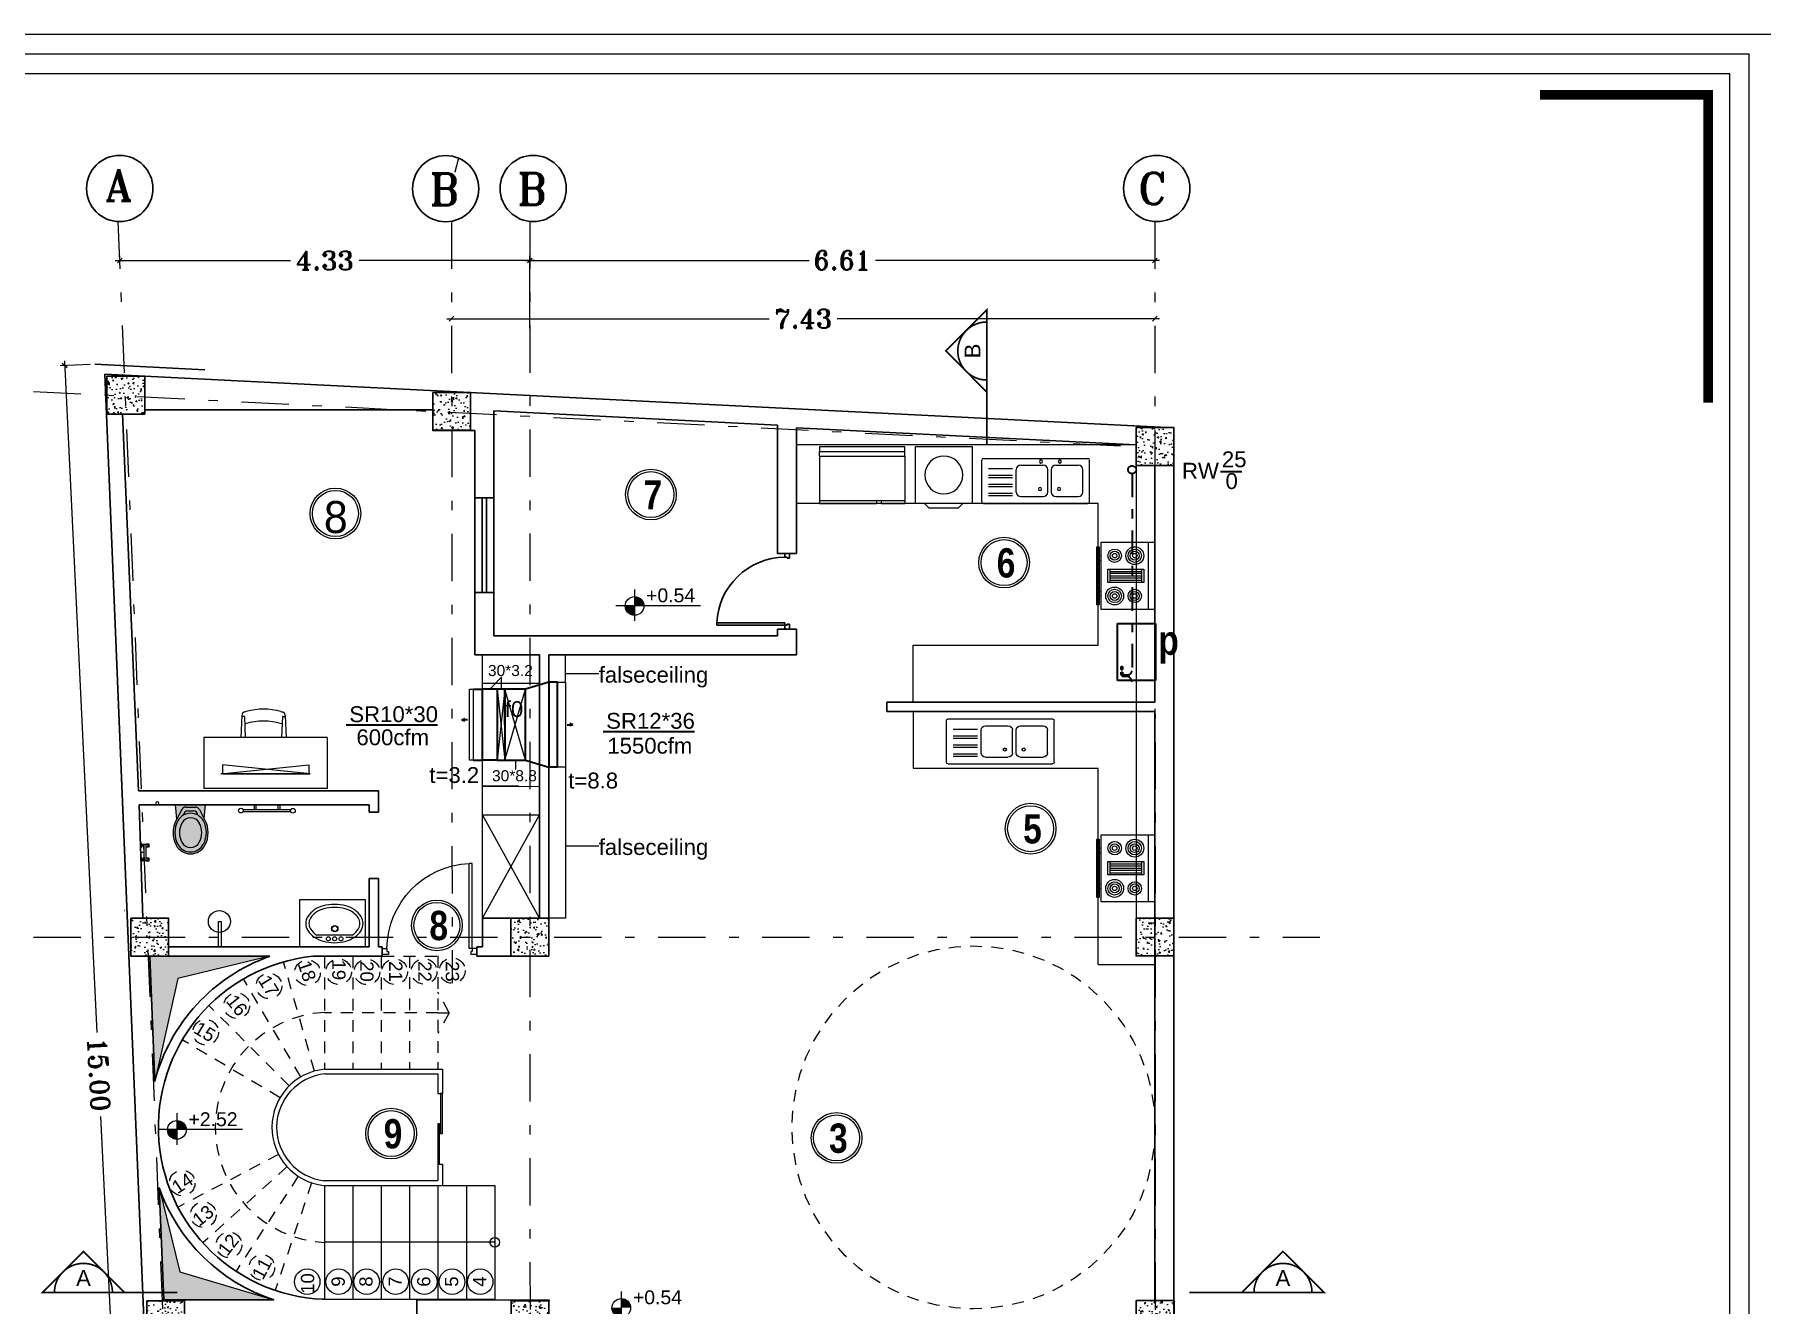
# Model space of a CAD drawing. Header units: inches. Extents: x 0 to 535, y -174 to 989.
# Drawn here: x 378.37 to 396.62, y -118.79 to -105.37 of the extents above; entities that cross this region are included whole.
import ezdxf
from ezdxf.enums import TextEntityAlignment as Align

# ---------------------------------------------------------------- set-up
doc = ezdxf.new("R2010")
doc.units = ezdxf.units.IN
doc.header["$MEASUREMENT"] = 0
for name, pattern in [('DASHDOT', [1, 0.5, -0.25, 0, -0.25]), ('DASHDOT2', [0.5, 0.25, -0.125, 0, -0.125]), ('HIDDEN2', [0.1875, 0.125, -0.0625])]:
    doc.linetypes.add(name, pattern=pattern)
for name, color, linetype, lineweight in [('1', 1, 'Continuous', 9), ('AB', 1, 'DASHDOT2', 30), ('ax', 8, 'Continuous', 5), ('beton sabok', 9, 'Continuous', 5), ('dimension', 21, 'Continuous', 9), ('door', 1, 'Continuous', 5), ('FER', 20, 'Continuous', 9), ('font', 253, 'Continuous', 9), ('FUR', 252, 'Continuous', 5), ('Furniture', 175, 'Continuous', 5), ('HEATING', 1, 'Continuous', 30), ('kadr02$0$AEOCLG', 4, 'Continuous', 9), ('Kitchen', 7, 'Continuous', 5), ('LAYER2', 253, 'Continuous', 5), ('w.c', 7, 'Continuous', 5), ('wall', 51, 'Continuous', 25), ('window', 152, 'Continuous', 5)]:
    doc.layers.add(name, color=color, linetype=linetype, lineweight=lineweight)
doc.layers.add('nazok kari', color=43, linetype='Continuous')
doc.layers.add('Section', color=3, linetype='Continuous')
doc.styles.add('amir text b', font='swisscbo.ttf')
doc.styles.add('arial', font='arial.ttf')
doc.styles.add('FAR-3', font='naskhn.shx', dxfattribs={"height": 0.35})
doc.styles.add('ROMANT', font='romant')
doc.styles.get("Standard").update_dxf_attribs({"font": 'arial.ttf'})
doc.dimstyles.new('STANDARD$0', dxfattribs={"dimtxt": 0.2, "dimasz": 0.05, "dimexe": 0.05, "dimexo": 0.05, "dimgap": 0.05, "dimtad": 0, "dimzin": 0, "dimdsep": 46, "dimtxsty": 'ROMANT', "dimblk": 'OBLIQUE', "dimcen": 0, "dimdle": 0.05, "dimclrd": 256, "dimclre": 256, "dimclrt": 256, "dimadec": 0, "dimazin": 0, "dimtfac": 1, "dimtix": 1, "dimtofl": 0, "dimtmove": 1, "dimatfit": 3, "dimldrblk": 'OBLIQUE', "dimfxl": 1, "dimtolj": 1, "dimtzin": 0, "dimlwd": -1, "dimlwe": -1, "dimarcsym": 1})

# ---------------------------------------------------------------- blocks, each defined once
blk = doc.blocks.new('w06')
at = {"layer": 'Furniture'}
for p, q in [((0.6, 0.6), (0, 0.6)), ((0.6, 0.6), (0, 0.6)), ((0, 0.6), (0, 0)), ((0, 0.6), (0, 0)), ((0.145, 0.65), (0.095, 0.6)), ((0.145, 0.65), (0.095, 0.6)), ((0.45, 0.65), (0.145, 0.65)), ((0.45, 0.65), (0.145, 0.65)), ((0.5, 0.6), (0.45, 0.65)), ((0.5, 0.6), (0.45, 0.65)), ((0.6, 0), (0.6, 0.6)), ((0.6, 0), (0.6, 0.6)), ((0, 0), (0.6, 0)), ((0, 0), (0.6, 0))]:
    blk.add_line(p, q, dxfattribs=at)
blk.add_circle((0.3, 0.3), 0.2, dxfattribs=at)
blk.add_circle((0.3, 0.3), 0.2, dxfattribs=at)
blk = doc.blocks.new('ref12')
at = {"layer": 'Kitchen'}
for p, q in [((0, 0), (-0.9, 0)), ((-0.9, 0), (-0.9, -0.05)), ((0, -0.05), (0, 0)), ((-0.9, -0.05), (0, -0.05)), ((-0.9, -0.1), (-0.9, -0.05)), ((-0.9, -0.1), (-0.9, -0.6)), ((-0.9, -0.1), (0, -0.1)), ((0, -0.1), (0, -0.05)), ((0, -0.1), (0, -0.6)), ((-0.9, -0.57), (0, -0.57)), ((-0.9, -0.6), (-0.3, -0.6)), ((-0.3, -0.57), (-0.3, -0.6)), ((-0.25, -0.57), (-0.25, -0.6)), ((-0.25, -0.6), (0, -0.6))]:
    blk.add_line(p, q, dxfattribs=at)
blk = doc.blocks.new('co17')
at = {"layer": 'Kitchen'}
for p, q in [((-0.75, -0.075), (0, -0.075)), ((-0.45, -0.15), (-0.3, -0.15)), ((-0.425, -0.5), (-0.425, -0.15)), ((-0.4, -0.15), (-0.4, -0.5)), ((-0.375, -0.5), (-0.375, -0.15)), ((-0.35, -0.15), (-0.35, -0.5)), ((-0.325, -0.5), (-0.325, -0.15)), ((-0.3, -0.5), (-0.45, -0.5)), ((-0.6, -0.6), (-0.6, -0.625)), ((-0.55, -0.625), (-0.55, -0.6)), ((-0.2, -0.625), (-0.2, -0.6)), ((-0.15, -0.6), (-0.15, -0.625))]:
    blk.add_line(p, q, dxfattribs=at)
for points in [[(-0.75, -0.6), (-0.75, 0), (0, 0), (0, -0.6)], [(-0.45, -0.525), (-0.45, -0.125), (-0.3, -0.125), (-0.3, -0.525)], [(-0.7, -0.65), (-0.7, -0.625), (-0.05, -0.625), (-0.05, -0.65)]]:
    blk.add_lwpolyline(points, close=True, dxfattribs=at)
for centre, radius in [((-0.6, -0.225), 0.1), ((-0.6, -0.225), 0.075), ((-0.6, -0.225), 0.05), ((-0.15, -0.225), 0.075), ((-0.15, -0.225), 0.05), ((-0.6, -0.45), 0.075), ((-0.6, -0.225), 0.025), ((-0.15, -0.45), 0.1), ((-0.15, -0.45), 0.075), ((-0.15, -0.225), 0.025), ((-0.6, -0.45), 0.05), ((-0.6, -0.45), 0.025), ((-0.15, -0.45), 0.05), ((-0.15, -0.45), 0.025)]:
    blk.add_circle(centre, radius, dxfattribs=at)
blk = doc.blocks.new('1.4plan820504$0$KIT4')
at = {"layer": 'FUR'}
for p, q in [((0.039, 0.094), (0.039, 0.554)), ((1.219, 0.574), (0.059, 0.574)), ((0.114, 0.199), (0.114, 0.449)), ((0.414, 0.499), (0.164, 0.499)), ((0.464, 0.199), (0.464, 0.449)), ((0.504, 0.199), (0.504, 0.449)), ((0.804, 0.499), (0.554, 0.499)), ((0.854, 0.199), (0.854, 0.449)), ((1.164, 0.462), (0.894, 0.462)), ((1.164, 0.387), (0.894, 0.387)), ((1.239, 0.094), (1.239, 0.554)), ((1.164, 0.362), (0.894, 0.362)), ((1.164, 0.287), (0.894, 0.287)), ((1.164, 0.262), (0.894, 0.262)), ((1.219, 0.074), (0.059, 0.074)), ((0.414, 0.149), (0.164, 0.149)), ((0.804, 0.149), (0.554, 0.149)), ((1.164, 0.187), (0.894, 0.187)), ((1.164, 0.162), (0.894, 0.162))]:
    blk.add_line(p, q, dxfattribs=at)
for centre, radius, start, end in [((0.059, 0.554), 0.02, 90, 180), ((0.164, 0.449), 0.05, 90, 180), ((0.414, 0.449), 0.05, 0, 90), ((0.554, 0.449), 0.05, 90, 180), ((0.804, 0.449), 0.05, 0, 90), ((1.219, 0.554), 0.02, 0, 90), ((0.164, 0.199), 0.05, 180, 270), ((0.379, 0.234), 0.0175, 0, 180), ((0.379, 0.234), 0.0175, 180, 0), ((0.414, 0.199), 0.05, 270, 360), ((0.554, 0.199), 0.05, 180, 270), ((0.589, 0.234), 0.0175, 0, 180), ((0.589, 0.234), 0.0175, 180, 0), ((0.804, 0.199), 0.05, 270, 0), ((0.059, 0.094), 0.02, 180, 270), ((1.219, 0.094), 0.02, 270, 0)]:
    blk.add_arc(centre, radius, start, end, dxfattribs=at)
blk = doc.blocks.new('wqw')
at = {"layer": 'Furniture'}
for p, q in [((158.397, 123.663), (158.387, 123.431)), ((158.423, 123.651), (158.399, 123.651)), ((158.424, 123.65), (158.434, 123.431)), ((158.442, 123.704), (158.425, 123.699)), ((158.81, 123.704), (158.826, 123.699)), ((158.828, 123.65), (158.818, 123.431)), ((158.829, 123.651), (158.856, 123.651)), ((158.855, 123.663), (158.865, 123.431)), ((157.997, 123.431), (157.997, 122.889)), ((159.299, 123.431), (157.997, 123.431)), ((159.299, 123.431), (159.299, 122.889)), ((159.299, 122.889), (157.997, 122.889))]:
    blk.add_line(p, q, dxfattribs=at)
for points in [[(159.104, 123.141), (159.104, 123.046), (158.176, 123.046), (158.176, 123.046)], [(158.192, 123.141), (158.192, 123.046), (159.12, 123.046), (159.12, 123.046)]]:
    blk.add_lwpolyline(points, close=True, dxfattribs=at)
for centre, radius, start, end in [((158.626, 123.041), 0.688, 74.4748, 105.5252), ((158.437, 123.661), 0.0398, 106.4199, 177.4596), ((158.423, 123.65), 0.000994, 2.5404, 90), ((158.626, 123.006), 0.598, 71.5812, 108.4188), ((158.815, 123.661), 0.0398, 2.5404, 73.5801), ((158.829, 123.65), 0.000994, 90, 177.4596)]:
    blk.add_arc(centre, radius, start, end, dxfattribs=at)
blk = doc.blocks.new('wc01')
at = {"layer": 'w.c'}
for p, q in [((-1.038, -0.5), (-1.038, 0)), ((-1.038, 0), (-0.347, 0)), ((-0.347, 0), (-0.347, -0.5)), ((-0.523, -0.126), (-0.9, -0.126)), ((-0.347, -0.5), (-1.038, -0.5))]:
    blk.add_line(p, q, dxfattribs=at)
for centre, radius in [((-0.781, -0.085), 0.0209), ((-0.715, -0.192), 0.0338), ((-0.715, -0.192), 0.0285), ((-0.714, -0.085), 0.0209), ((-0.647, -0.085), 0.0209)]:
    blk.add_circle(centre, radius, dxfattribs=at)
for centre, radius, start, end in [((-0.875, -0.247), 0.139, 148.2866, 180), ((-0.797, -0.295), 0.231, 123.8347, 148.2866), ((-0.797, -0.295), 0.199, 121.3767, 148.2866), ((-0.746, -0.372), 0.323, 105.5176, 123.8347), ((-0.712, -0.493), 0.449, 90, 105.5176), ((-0.712, -0.493), 0.449, 74.4824, 90), ((-0.678, -0.372), 0.323, 56.1653, 74.4824), ((-0.627, -0.295), 0.199, 31.7134, 58.6233), ((-0.627, -0.295), 0.231, 31.7134, 56.1653), ((-0.548, -0.247), 0.139, 360, 31.7134), ((-0.875, -0.247), 0.139, 180, 211.7134), ((-0.797, -0.198), 0.231, 211.7134, 236.1653), ((-0.875, -0.247), 0.106, 148.2866, 180), ((-0.875, -0.247), 0.106, 180, 211.7134), ((-0.797, -0.198), 0.199, 211.7134, 236.1653), ((-0.746, -0.122), 0.291, 236.1653, 254.4824), ((-0.678, -0.122), 0.291, 285.5176, 303.8347), ((-0.627, -0.198), 0.199, 303.8347, 328.2866), ((-0.627, -0.198), 0.231, 303.8347, 328.2866), ((-0.548, -0.247), 0.106, 360, 31.7134), ((-0.548, -0.247), 0.106, 328.2866, 0), ((-0.548, -0.247), 0.139, 328.2866, 360), ((-0.746, -0.122), 0.323, 236.1653, 254.4824), ((-0.712, 0), 0.449, 254.4824, 270), ((-0.712, 0), 0.417, 254.4824, 270), ((-0.712, 0), 0.417, 270, 285.5176), ((-0.712, 0), 0.449, 270, 285.5176), ((-0.678, -0.122), 0.323, 285.5176, 303.8347)]:
    blk.add_arc(centre, radius, start, end, dxfattribs=at)
blk = doc.blocks.new('we')
at = {"layer": 'Furniture', "true_color": 0xdbd2bd}
h = blk.add_hatch(color=254, dxfattribs=at)
h.dxf.hatch_style = 2
h.paths.add_polyline_path([(126.415, -299.619, 0.250522), (126.149, -299.619), (126.037, -299.678, 0.276719), (126.012, -299.72), (126.012, -299.822, 0.276719), (126.036, -299.864), (126.148, -299.924, 0.250522), (126.414, -299.924, 0.599332)])
h.paths.add_polyline_path([(126.157, -299.906, 0.250522), (126.405, -299.907, 0.599332), (126.405, -299.636, 0.250522), (126.158, -299.636, 0.599332)], flags=16)
h.paths.add_polyline_path([(126.382, -299.864, -0.250522), (126.18, -299.864, -0.599332), (126.18, -299.679, -0.250522), (126.383, -299.679, -0.599332)], flags=0)
h.paths.add_polyline_path([(126.18, -299.679, 0.599332), (126.18, -299.864, 0.250522), (126.382, -299.864, 0.599332), (126.383, -299.679, 0.250522)], flags=0)
h.paths.add_polyline_path([(126.012, -299.822), (126.012, -299.72, -0.276719), (126.037, -299.678), (126.134, -299.626), (125.989, -299.612), (125.988, -299.93), (126.134, -299.916), (126.036, -299.864, -0.276719)])
edge = h.paths.add_edge_path()
edge.add_line((125.988, -299.599), (125.988, -299.935))
edge.add_line((125.988, -299.935), (125.989, -299.606))
edge.add_arc((125.94, -299.606), 0.0484, 359.8872, 368.2762)
h = blk.add_hatch(color=254, dxfattribs=at)
h.dxf.hatch_style = 2
h.paths.add_polyline_path([(126.157, -299.906, 0.250522), (126.405, -299.907, 0.599332), (126.405, -299.636, 0.250522), (126.158, -299.636, 0.599332)])
h.paths.add_polyline_path([(126.18, -299.679, -0.250522), (126.383, -299.679, -0.599332), (126.382, -299.864, -0.250522), (126.18, -299.864, -0.599332)], flags=16)
h.paths.add_polyline_path([(126.18, -299.679, 0.599332), (126.18, -299.864, 0.250522), (126.382, -299.864, 0.599332), (126.383, -299.679, 0.250522)], flags=16)
at = {"layer": 'Furniture'}
for p, q in [((125.988, -299.936), (125.989, -299.606)), ((126.134, -299.626), (125.989, -299.612)), ((126.037, -299.678), (126.149, -299.619)), ((126.012, -299.822), (126.012, -299.72)), ((126.051, -299.8), (126.051, -299.742)), ((126.134, -299.916), (125.988, -299.93)), ((126.036, -299.864), (126.148, -299.924))]:
    blk.add_line(p, q, dxfattribs=at)
for centre, radius, start, end in [((126.281, -299.868), 0.282, 61.7584, 118.016), ((126.281, -299.868), 0.263, 61.7584, 118.016), ((126.333, -299.772), 0.173, 298.016, 61.7584), ((126.059, -299.72), 0.0469, 118.016, 179.8872), ((126.1, -299.742), 0.0484, 92.8645, 179.8872), ((126.1, -299.8), 0.0484, 179.8872, 266.9099), ((126.23, -299.771), 0.153, 118.016, 241.7584), ((126.23, -299.771), 0.105, 118.016, 241.7584), ((126.281, -299.868), 0.214, 61.7584, 118.016), ((126.333, -299.772), 0.105, 298.016, 61.7584), ((126.333, -299.772), 0.153, 298.016, 61.7584), ((126.059, -299.822), 0.0469, 179.8872, 241.7584), ((126.282, -299.675), 0.282, 241.7584, 298.016), ((126.282, -299.675), 0.263, 241.7584, 298.016), ((126.282, -299.675), 0.214, 241.7584, 298.016)]:
    blk.add_arc(centre, radius, start, end, dxfattribs=at)
blk = doc.blocks.new('DR_D01')
for p, q in [((-0.45, 0.93), (-0.42, 0.93)), ((-0.45, 0.03), (-0.45, 0.93)), ((-0.42, 0.03), (-0.42, 0.93)), ((-0.5, 0.03), (-0.42, 0.03)), ((-0.5, 0.03), (-0.5, -0.03)), ((-0.45, 0.03), (-0.45, 0)), ((-0.45, 0), (-0.435, 0)), ((-0.435, 0), (-0.435, -0.03)), ((0.435, 0), (0.435, -0.03)), ((0.45, 0), (0.435, 0)), ((0.45, 0.03), (0.45, 0)), ((0.5, 0.03), (0.45, 0.03)), ((0.5, -0.03), (0.5, 0.03)), ((-0.435, -0.03), (-0.5, -0.03)), ((0.435, -0.03), (0.5, -0.03))]:
    blk.add_line(p, q)
blk.add_arc((-0.46, 0.021), 0.91, 0.5915, 87.4664)
blk = doc.blocks.new('_Oblique')
at = {"color": 0, "linetype": 'ByBlock', "lineweight": -2}
blk.add_line((-0.5, -0.5), (0.5, 0.5), dxfattribs=at)
blk = doc.blocks.new('*D261')
at = {"layer": 'Defpoints', "color": 0, "lineweight": 30, "transparency": 16777216}
for p in [(378.69, -108.867), (379.009, -108.852), (379.731, -123.837)]:
    blk.add_point(p, dxfattribs=at)
at = {"layer": 'dimension', "transparency": 16777216}
for p, q in [((378.959, -108.854), (378.64, -108.87)), ((378.688, -108.817), (379.03, -115.915)), ((379.415, -123.902), (379.073, -116.804)), ((379.681, -123.839), (379.362, -123.855))]:
    blk.add_line(p, q, dxfattribs=at)
at = {"layer": 'dimension', "transparency": 16777216, "xscale": 0.05, "yscale": 0.05, "zscale": 0.05}
for p, rotation in [((378.69, -108.867), 92.75835310860275), ((379.412, -123.852), 272.7583531086028)]:
    blk.add_blockref('_Oblique', p, dxfattribs=dict(at, rotation=rotation))
at = {"layer": 'dimension', "transparency": 16777216, "insert": (379.051, -116.36), "char_height": 0.2, "attachment_point": 5, "rotation": 272.7584, "style": 'ROMANT'}
blk.add_mtext('\\A1;15.00', dxfattribs=at)
blk = doc.blocks.new('A$C7BB53FAB')
at = {"layer": 'FER'}
for p, q in [((-0.065, 0.151), (-0.079, 0.156)), ((-0.079, 0.141), (-0.065, 0.146)), ((-0.079, 0.009), (-0.065, 0.004)), ((-0.049, 0.157), (-0.052, 0.157)), ((-0.049, 0.14), (-0.052, 0.14)), ((-0.049, 0.01), (-0.052, 0.01)), ((-0.022, 0.157), (-0.024, 0.157)), ((-0.022, 0.142), (-0.024, 0.142)), ((-0.024, 0.075), (0.005, 0.075)), ((-0.022, 0.007), (-0.024, 0.007)), ((-0.022, 0.141), (-0.022, 0.159)), ((-0.022, 0.009), (-0.022, -0.009)), ((-0.01, 0.16), (-0.02, 0.16)), ((-0.01, 0.155), (-0.02, 0.155)), ((-0.01, 0.145), (-0.02, 0.145)), ((-0.01, 0.14), (-0.02, 0.14)), ((-0.01, 0.01), (-0.02, 0.01)), ((-0.01, 0.005), (-0.02, 0.005)), ((-0.009, 0.157), (-0.002, 0.171)), ((-0.009, 0.141), (-0.009, 0.159)), ((-0.009, 0.142), (-0.002, 0.129)), ((-0.009, 0.007), (-0.002, 0.021)), ((-0.009, 0.009), (-0.009, -0.009)), ((0, 0.172), (0.005, 0.172)), ((0, 0.127), (0, 0.172)), ((0, 0.127), (0.005, 0.127)), ((0, 0.023), (0.005, 0.023)), ((0, 0.023), (0, -0.023)), ((-0.065, -0.001), (-0.079, -0.006)), ((-0.049, -0.007), (-0.052, -0.007)), ((-0.022, -0.007), (-0.024, -0.007)), ((-0.01, -0.005), (-0.02, -0.005)), ((-0.01, -0.01), (-0.02, -0.01)), ((-0.009, -0.007), (-0.002, -0.021)), ((0, -0.023), (0.005, -0.023))]:
    blk.add_line(p, q, dxfattribs=at)
for points in [[(-0.053, 0.166, -0.414214), (-0.052, 0.165), (-0.052, 0.132, -0.414214), (-0.053, 0.131), (-0.078, 0.131, -0.414214), (-0.079, 0.132), (-0.079, 0.165, -0.414214), (-0.078, 0.166)], [(-0.078, 0.019), (-0.053, 0.019, -0.414214), (-0.052, 0.017), (-0.052, -0.015, -0.414214), (-0.053, -0.016), (-0.078, -0.016, -0.414214), (-0.079, -0.015), (-0.079, 0.017, -0.414214)], [(-0.024, 0.159, 0.414214), (-0.025, 0.16), (-0.048, 0.16, 0.414214), (-0.049, 0.159), (-0.049, -0.009, 0.414214), (-0.048, -0.01), (-0.025, -0.01, 0.414214), (-0.024, -0.009)]]:
    blk.add_lwpolyline(points, format="xyb", close=True, dxfattribs=at)
for centre, radius, start, end in [((-0.066, 0.149), 0.0025, 290.556, 69.444), ((-0.066, 0.001), 0.0025, 290.556, 69.444), ((-0.02, 0.159), 0.00125, 90, 180), ((-0.02, 0.156), 0.00125, 180, 270), ((-0.02, 0.154), 0.00125, 90, 180), ((-0.02, 0.146), 0.00125, 180, 270), ((-0.02, 0.144), 0.00125, 90, 180), ((-0.02, 0.141), 0.00125, 180, 270), ((-0.02, 0.009), 0.00125, 90, 180), ((-0.02, 0.006), 0.00125, 180, 270), ((-0.02, 0.004), 0.00125, 90, 180), ((-0.01, 0.159), 0.00125, 0, 90), ((-0.01, 0.156), 0.00125, 270, 0), ((-0.01, 0.154), 0.00125, 0, 90), ((-0.01, 0.146), 0.00125, 270, 0), ((-0.01, 0.144), 0.00125, 0, 90), ((-0.01, 0.141), 0.00125, 270, 0), ((-0.01, 0.009), 0.00125, 0, 90), ((-0.01, 0.006), 0.00125, 270, 0), ((-0.01, 0.004), 0.00125, 0, 90), ((0, 0.17), 0.0025, 90, 153.4349), ((0, 0.13), 0.0025, 206.5651, 270), ((0, 0.02), 0.0025, 90, 153.4349), ((-0.02, -0.004), 0.00125, 180, 270), ((-0.02, -0.006), 0.00125, 90, 180), ((-0.02, -0.009), 0.00125, 180, 270), ((-0.01, -0.004), 0.00125, 270, 0), ((-0.01, -0.006), 0.00125, 0, 90), ((-0.01, -0.009), 0.00125, 270, 0), ((0, -0.02), 0.0025, 206.5651, 270)]:
    blk.add_arc(centre, radius, start, end, dxfattribs=at)
blk = doc.blocks.new('beton')
at = {"layer": 'beton sabok'}
h = blk.add_hatch(dxfattribs=at)
h.set_pattern_fill('AR-CONC', color=256, scale=0.022857, angle=45)
h.set_pattern_definition([(95, (46.01481, 18.04323), (0.126069028, 0.105784475), [0.017142857, -0.18857143]), (40, (46.01481, 18.04323), (-0.14399821, 0.099147006), [0.013714286, -0.150857143]), (145.451444, (46.02532, 18.05205), (-0.01792918, 0.20493148), [0.014569187, -0.160261054]), (91.1842, (45.98248, 18.07555), (0.1992442, 0.14574029), [0.02571429, -0.28285714]), (141.635635, (45.9991, 18.0877), (-0.00637716, 0.30850552), [0.02185379, -0.24039172]), (36.184164, (45.98248, 18.07555), (-0.00637716, 0.30850552), [0.02057143, -0.22628571]), (66, (46.00673, 18.08364), (0.161547788, 0.03140171), [0.017142857, -0.18857143]), (11, (46.00673, 18.08364), (-0.07787625, 0.156527642), [0.013714286, -0.150857143]), (116.451445, (46.02019, 18.08625), (0.083671537, 0.18792935), [0.014569186, -0.160261054]), (82.5, (46.01481, 18.04323), (-0.0518384424, 0.055769101), [0, -0.149028571, 0, -0.153142857, 0, -0.151428571]), (52.5, (46.01481, 18.04323), (-0.021228101, 0.106265017), [0, -0.087314286, 0, -0.1456, 0, -0.057714286]), (12.5, (45.97877, 18.00719), (0.0899241525, 0.082633317), [0, -0.057142857, 0, -0.178285714, 0, -0.236571429]), (2.5, (45.9626, 17.99103), (0.07807771, 0.110436527), [0, -0.074285714, 0, -0.1184, 0, -0.168])])
h.paths.add_polyline_path([(326.844, 567.847), (327.244, 567.847), (327.244, 568.247), (326.844, 568.247)])
at = {"layer": 'wall'}
blk.add_lwpolyline([(327.244, 568.247), (327.244, 567.847), (326.844, 567.847), (326.844, 568.247)], close=True, dxfattribs=at)
blk = doc.blocks.new('*D170')
at = {"layer": 'Defpoints', "color": 0, "transparency": 16777216}
for p in [(38.306, 39.468), (38.306, 39.468), (33.975, 39.392)]:
    blk.add_point(p, dxfattribs=at)
at = {"layer": 'dimension', "transparency": 16777216}
for p, q in [((33.925, 39.468), (35.777, 39.468)), ((33.975, 39.442), (33.975, 39.518)), ((38.356, 39.468), (36.505, 39.468))]:
    blk.add_line(p, q, dxfattribs=at)
at = {"layer": 'dimension', "transparency": 16777216, "xscale": 0.05, "yscale": 0.05, "zscale": 0.05, "rotation": 180}
blk.add_blockref('_Oblique', (33.975, 39.468), dxfattribs=at)
at = {"layer": 'dimension', "transparency": 16777216, "xscale": 0.05, "yscale": 0.05, "zscale": 0.05}
blk.add_blockref('_Oblique', (38.306, 39.468), dxfattribs=at)
at = {"layer": 'dimension', "transparency": 16777216, "insert": (36.141, 39.468), "char_height": 0.2, "attachment_point": 5, "style": 'ROMANT'}
blk.add_mtext('\\A1;4.33', dxfattribs=at)
blk = doc.blocks.new('*D171')
at = {"layer": 'Defpoints', "color": 0, "transparency": 16777216}
for p in [(44.912, 39.597), (44.912, 39.469), (38.306, 38.703)]:
    blk.add_point(p, dxfattribs=at)
at = {"layer": 'dimension', "transparency": 16777216}
for p, q in [((38.256, 39.469), (41.259, 39.469)), ((38.306, 38.753), (38.306, 39.519)), ((44.962, 39.469), (41.959, 39.469)), ((44.912, 39.547), (44.912, 39.419))]:
    blk.add_line(p, q, dxfattribs=at)
at = {"layer": 'dimension', "transparency": 16777216, "xscale": 0.05, "yscale": 0.05, "zscale": 0.05, "rotation": 180}
blk.add_blockref('_Oblique', (38.306, 39.469), dxfattribs=at)
at = {"layer": 'dimension', "transparency": 16777216, "xscale": 0.05, "yscale": 0.05, "zscale": 0.05}
blk.add_blockref('_Oblique', (44.912, 39.469), dxfattribs=at)
at = {"layer": 'dimension', "transparency": 16777216, "insert": (41.609, 39.469), "char_height": 0.2, "attachment_point": 5, "style": 'ROMANT'}
blk.add_mtext('\\A1;6.61', dxfattribs=at)
blk = doc.blocks.new('*D172')
at = {"layer": 'Defpoints', "color": 0, "transparency": 16777216}
for p in [(37.481, 38.853), (44.912, 38.853), (44.912, 38.853)]:
    blk.add_point(p, dxfattribs=at)
at = {"layer": 'dimension', "transparency": 16777216}
for p, q in [((37.431, 38.853), (40.837, 38.853)), ((44.962, 38.853), (41.556, 38.853))]:
    blk.add_line(p, q, dxfattribs=at)
at = {"layer": 'dimension', "transparency": 16777216, "xscale": 0.05, "yscale": 0.05, "zscale": 0.05, "rotation": 180}
blk.add_blockref('_Oblique', (37.481, 38.853), dxfattribs=at)
at = {"layer": 'dimension', "transparency": 16777216, "xscale": 0.05, "yscale": 0.05, "zscale": 0.05}
blk.add_blockref('_Oblique', (44.912, 38.853), dxfattribs=at)
at = {"layer": 'dimension', "transparency": 16777216, "insert": (41.196, 38.853), "char_height": 0.2, "attachment_point": 5, "style": 'ROMANT'}
blk.add_mtext('\\A1;7.43', dxfattribs=at)
blk = doc.blocks.new('fgh')
at = {"layer": 'ax', "color": 67, "linetype": 'DASHDOT', "true_color": 0x727430}
for p, q in [((33.955, 39.879), (34.66, 22.701)), ((37.48, 39.879), (37.486, 31.832)), ((38.306, 39.881), (38.311, 21.997)), ((44.912, 39.879), (44.916, 21.85)), ((31.964, 38.14), (44.712, 37.501)), ((31.964, 32.316), (46.654, 32.316))]:
    blk.add_line(p, q, dxfattribs=at)
at = {"layer": 'dimension', "lineweight": -3}
for centre in [(33.974, 40.229), (37.418, 40.227), (38.343, 40.229), (44.932, 40.229)]:
    blk.add_circle(centre, 0.35, dxfattribs=at)
at = {"xscale": -1}
for p in [(361.082, -530.002), (364.525, -530.173), (371.957, -530.545), (361.334, -535.73), (365.352, -535.731), (371.957, -535.729), (361.503, -539.773), (365.353, -539.773), (371.958, -539.771)]:
    blk.add_blockref('beton', p, dxfattribs=at)
at = {"layer": 'dimension'}
blk.add_text('/', height=0.139, dxfattribs=at).set_placement((37.508, 40.401))
at = {"layer": 'dimension', "lineweight": -3, "style": 'ROMANT'}
for s, p in [('A', (33.82, 40.099)), ('B', (37.247, 40.054)), ('B', (38.173, 40.056)), ('C', (44.735, 40.062))]:
    blk.add_text(s, height=0.334, dxfattribs=at).set_placement(p)
at = {"layer": 'dimension'}
for base, p1, p2, picture, middle in [((38.306, 39.468), (33.975, 39.392), (38.306, 39.468), '*D170', (36.141, 39.468)), ((44.912, 39.469), (38.306, 38.703), (44.912, 39.597), '*D171', (41.609, 39.469)), ((44.912, 38.853), (37.481, 38.853), (44.912, 38.853), '*D172', (41.196, 38.853))]:
    dim = blk.add_linear_dim(base=base, p1=p1, p2=p2, dimstyle='STANDARD$0', dxfattribs=at)
    dim.commit()
    dim.dimension.update_dxf_attribs({"geometry": picture, "text_midpoint": middle})

msp = doc.modelspace()

# ---------------------------------------------------------------- hatches: boundary and pattern name
at = {"layer": '1'}
h = msp.add_hatch(color=256, dxfattribs=at)
h.dxf.hatch_style = 1
h.paths.add_polyline_path([(380.858, -115.11), (379.591, -115.11), (379.645, -116.419), (379.886, -115.343)])
h = msp.add_hatch(color=256, dxfattribs=at)
h.dxf.hatch_style = 1
h.paths.add_polyline_path([(379.906, -118.445), (379.837, -118.162), (379.716, -118.162), (379.74, -118.74), (380.9, -118.74)])
h.paths.add_polyline_path([(379.692, -117.57), (379.716, -118.162), (379.837, -118.162)])
at = {"layer": 'font'}
h = msp.add_hatch(color=256, dxfattribs=at)
h.dxf.hatch_style = 1
h.paths.add_polyline_path([(384.809, -111.405, 0.413571), (384.709, -111.308), (384.709, -111.405)])
h.paths.add_polyline_path([(384.709, -111.506), (384.709, -111.405), (384.612, -111.405, 0.004741), (384.612, -111.407, 0.409311)])
h = msp.add_hatch(color=256, dxfattribs=at)
h.dxf.hatch_style = 1
h.paths.add_polyline_path([(379.974, -116.942, 0.413571), (379.873, -116.845), (379.873, -116.942)])
h.paths.add_polyline_path([(379.873, -117.042), (379.873, -116.942), (379.776, -116.942, 0.004741), (379.776, -116.944, 0.409311)])
h = msp.add_hatch(color=256, dxfattribs=at)
h.dxf.hatch_style = 1
h.paths.add_polyline_path([(384.67, -118.824, 0.413571), (384.569, -118.727), (384.569, -118.824)])
h.paths.add_polyline_path([(384.569, -118.925), (384.569, -118.824), (384.472, -118.824, 0.004741), (384.472, -118.826, 0.409311)])

# ---------------------------------------------------------------- linework, layer by layer
for p, q in [((383.023, -111.265), (383.023, -110.265)), ((383.099, -111.265), (383.099, -110.265)), ((383.147, -111.265), (383.147, -110.265)), ((383.223, -111.265), (383.223, -110.265)), ((386.299, -110.851), (386.299, -110.891)), ((386.347, -110.851), (386.299, -110.851)), ((386.299, -110.891), (386.323, -110.891)), ((386.323, -110.891), (386.323, -110.903)), ((386.323, -110.903), (386.347, -110.903)), ((386.347, -110.903), (386.347, -110.851)), ((385.579, -111.611), (385.579, -111.587)), ((386.299, -111.587), (385.579, -111.587)), ((386.299, -111.611), (385.579, -111.611)), ((386.299, -111.651), (386.299, -111.587)), ((386.299, -111.611), (386.323, -111.611)), ((386.299, -111.651), (386.347, -111.651)), ((386.323, -111.611), (386.323, -111.599)), ((386.323, -111.599), (386.347, -111.599)), ((386.347, -111.599), (386.347, -111.651))]:
    msp.add_line(p, q)
msp.add_arc((386.307, -111.619), 0.728, 90.5915, 177.4664)
at = {"layer": '1'}
for p, q in [((380.858, -115.11), (379.886, -115.343)), ((379.886, -115.343), (379.642, -116.432)), ((379.689, -117.555), (379.906, -118.445)), ((379.906, -118.445), (380.9, -118.74))]:
    msp.add_line(p, q, dxfattribs=at)
for points in [[(383.781, -134.754), (396.489, -134.754), (396.489, -105.577), (376.044, -105.577), (376.044, -134.754), (383.781, -134.754)], [(396.283, -133.043), (396.283, -105.783), (376.25, -105.783), (376.25, -133.043)]]:
    msp.add_lwpolyline(points, dxfattribs=at)
at = {"layer": 'AB', "color": 1, "linetype": 'DASHDOT2', "lineweight": 30}
for p, q in [((389.968, -110.009), (389.968, -112.093)), ((390.901, -109.985), (391.129, -109.985)), ((389.86, -112.084), (389.86, -112.079)), ((389.866, -112.134), (389.926, -112.134)), ((389.87, -112.15), (389.907, -112.15))]:
    msp.add_line(p, q, dxfattribs=at)
at = {"layer": 'AB', "color": 7, "linetype": 'Continuous', "lineweight": 20}
msp.add_line((390.01, -109.923), (390.01, -114.707), dxfattribs=at)
at = {"layer": 'AB', "color": 1, "linetype": 'DASHDOT2', "lineweight": 30}
for points in [[(389.853, -112.047), (389.866, -112.047), (389.866, -112.079), (389.853, -112.079)], [(389.853, -112.108), (389.866, -112.108), (389.866, -112.14), (389.853, -112.14)]]:
    msp.add_lwpolyline(points, close=True, dxfattribs=at)
for centre, radius in [((389.968, -109.967), 0.0424), ((389.86, -112.085), 0.00182)]:
    msp.add_circle(centre, radius, dxfattribs=at)
for centre, radius, start, end in [((389.871, -112.138), 0.0117, 190.7463, 273.3738), ((389.905, -112.213), 0.0626, 3.9475, 88.2571), ((389.923, -112.089), 0.0446, 272.8084, 355.722)]:
    msp.add_arc(centre, radius, start, end, dxfattribs=at)
at = {"layer": 'dimension', "color": 1, "linetype": 'Continuous', "lineweight": 30}
for p, q in [((389.815, -112.194), (389.815, -111.594)), ((389.815, -111.594), (390.215, -111.594)), ((390.215, -111.594), (390.215, -112.194)), ((390.215, -112.194), (389.815, -112.194))]:
    msp.add_line(p, q, dxfattribs=at)
at = {"layer": 'dimension'}
for p, q in [((383.805, -115.009), (383.805, -115.108)), ((381.436, -116.303), (382.681, -116.303)), ((381.436, -116.353), (382.631, -116.353)), ((382.631, -116.353), (382.631, -116.56)), ((382.681, -116.303), (382.681, -116.56)), ((382.631, -116.56), (382.681, -116.56)), ((382.631, -117.305), (382.631, -117.481)), ((382.631, -117.305), (382.681, -117.305)), ((382.681, -117.305), (382.681, -117.531)), ((381.426, -117.481), (382.631, -117.481)), ((381.426, -117.531), (382.681, -117.531)), ((381.434, -117.531), (381.434, -118.732)), ((381.734, -117.531), (381.734, -118.732)), ((382.034, -117.531), (382.034, -118.732)), ((382.334, -117.531), (382.334, -118.732)), ((382.634, -117.531), (382.634, -118.732)), ((382.681, -117.531), (383.234, -117.531)), ((382.934, -117.531), (382.934, -118.732)), ((383.234, -117.531), (383.234, -118.732)), ((383.234, -118.132), (381.434, -118.132)), ((381.414, -118.732), (383.234, -118.732))]:
    msp.add_line(p, q, dxfattribs=at)
at = {"layer": 'dimension', "const_width": 0.103}
msp.add_lwpolyline([(394.277, -106.004), (396.054, -106.004), (396.054, -109.26)], dxfattribs=at)
at = {"layer": 'dimension'}
for points in [[(382.681, -116.56), (382.661, -116.56), (382.661, -116.984), (382.681, -116.984)], [(382.651, -116.88), (382.631, -116.88), (382.631, -117.305), (382.651, -117.305)]]:
    msp.add_lwpolyline(points, close=True, dxfattribs=at)
for centre, radius in [((383.234, -118.133), 0.0508), ((381.252, -118.549), 0.135), ((381.585, -118.549), 0.135), ((381.88, -118.549), 0.135), ((382.187, -118.549), 0.135), ((382.489, -118.549), 0.135), ((382.783, -118.549), 0.135), ((383.08, -118.549), 0.135)]:
    msp.add_circle(centre, radius, dxfattribs=at)
for radius in [0.618, 0.568]:
    msp.add_arc((381.497, -116.918), radius, 95.7288, 263.4217, dxfattribs=at)
for p in [(383.105, -112.516), (383.105, -113.613)]:
    msp.add_point(p, dxfattribs=at)
at = {"layer": 'door'}
for p, q in [((390.009, -109.703), (386.423, -109.703)), ((389.609, -110.323), (386.423, -110.323)), ((389.609, -111.823), (389.609, -110.323)), ((387.655, -111.823), (389.609, -111.823)), ((387.655, -112.423), (387.655, -111.823)), ((383.105, -114.708), (383.105, -111.923)), ((387.655, -112.523), (387.655, -113.123)), ((387.655, -113.123), (389.609, -113.123)), ((389.609, -115.197), (389.609, -113.123)), ((383.105, -113.613), (383.705, -113.613)), ((383.705, -114.708), (383.105, -113.613)), ((383.105, -114.708), (383.705, -113.613)), ((389.609, -115.197), (390.209, -115.197)), ((382.41, -118.74), (383.807, -118.74)), ((383.807, -118.74), (383.807, -118.75))]:
    msp.add_line(p, q, dxfattribs=at)
at = {"layer": 'font'}
for p, q in [((384.711, -111.232), (384.711, -111.566)), ((385.406, -111.405), (384.512, -111.405)), ((379.875, -116.768), (379.875, -117.102)), ((380.57, -116.942), (379.676, -116.942)), ((384.571, -118.651), (384.571, -118.985))]:
    msp.add_line(p, q, dxfattribs=at)
for centre, radius in [((384.884, -110.23), 0.268), ((384.884, -110.23), 0.243), ((381.55, -110.43), 0.268), ((381.55, -110.43), 0.243), ((388.616, -110.949), 0.268), ((388.616, -110.949), 0.243), ((384.711, -111.407), 0.0988), ((388.896, -113.761), 0.268), ((388.896, -113.761), 0.243), ((382.622, -114.783), 0.268), ((382.622, -114.783), 0.243), ((382.139, -116.983), 0.268), ((382.139, -116.983), 0.243), ((386.845, -117.029), 0.268), ((379.875, -116.944), 0.0988), ((386.845, -117.029), 0.243), ((384.571, -118.826), 0.0988)]:
    msp.add_circle(centre, radius, dxfattribs=at)
at = {"layer": 'FUR', "color": 7}
for p, q in [((388.398, -109.848), (389.5, -109.848)), ((388.379, -110.304), (388.379, -109.867)), ((388.45, -109.955), (388.706, -109.955)), ((388.45, -110.026), (388.706, -110.026)), ((388.744, -110.204), (388.744, -109.967)), ((388.792, -109.919), (389.029, -109.919)), ((389.077, -110.204), (389.077, -109.967)), ((389.115, -110.204), (389.115, -109.967)), ((389.162, -109.919), (389.4, -109.919)), ((389.447, -110.204), (389.447, -109.967)), ((389.519, -110.304), (389.519, -109.867)), ((388.45, -110.05), (388.706, -110.05)), ((388.45, -110.121), (388.706, -110.121)), ((388.45, -110.145), (388.706, -110.145)), ((388.398, -110.323), (389.5, -110.323)), ((388.45, -110.216), (388.706, -110.216)), ((388.45, -110.24), (388.706, -110.24)), ((388.792, -110.252), (389.029, -110.252)), ((389.162, -110.252), (389.4, -110.252)), ((380.574, -113.56), (381.079, -113.56)), ((380.574, -113.58), (381.078, -113.58)), ((380.69, -113.51), (380.69, -113.56)), ((380.71, -113.51), (380.71, -113.56)), ((380.943, -113.51), (380.943, -113.56)), ((380.963, -113.51), (380.963, -113.56))]:
    msp.add_line(p, q, dxfattribs=at)
for centre in [(380.551, -113.57), (381.101, -113.571)]:
    msp.add_circle(centre, 0.025, dxfattribs=at)
for centre, radius, start, end in [((388.398, -109.867), 0.019, 90, 180), ((389.5, -109.867), 0.019, 0, 90), ((388.792, -109.967), 0.0475, 90, 180), ((389.005, -109.88), 0.0166, 0, 180), ((389.005, -109.88), 0.0166, 180, 0), ((389.029, -109.967), 0.0475, 0, 90), ((389.162, -109.967), 0.0475, 90, 180), ((389.205, -109.88), 0.0166, 0, 180), ((389.205, -109.88), 0.0166, 180, 0), ((389.4, -109.967), 0.0475, 0, 90), ((388.792, -110.204), 0.0475, 180, 270), ((388.996, -110.171), 0.0166, 0, 180), ((388.996, -110.171), 0.0166, 180, 0), ((389.029, -110.204), 0.0475, 270, 0), ((389.162, -110.204), 0.0475, 180, 270), ((389.196, -110.171), 0.0166, 0, 180), ((389.196, -110.171), 0.0166, 180, 0), ((389.4, -110.204), 0.0475, 270, 0), ((388.398, -110.304), 0.019, 180, 270), ((389.5, -110.304), 0.019, 270, 0), ((379.669, -113.493), 0.0166, 0, 180), ((379.669, -113.493), 0.0166, 180, 0)]:
    msp.add_arc(centre, radius, start, end, dxfattribs=at)
at = {"layer": 'HEATING', "color": 7, "linetype": 'Continuous', "lineweight": 20}
for p, q in [((383.982, -112.212), (383.982, -111.923)), ((383.105, -112.223), (383.705, -112.223)), ((383.982, -113.112), (383.982, -114.708)), ((383.488, -113.313), (383.105, -113.313)), ((383.105, -113.313), (383.705, -113.316)), ((383.982, -114.708), (383.805, -114.708))]:
    msp.add_line(p, q, dxfattribs=at)
at = {"layer": 'HEATING', "color": 1, "linetype": 'Continuous', "lineweight": 15}
for p, q in [((383.306, -112.161), (383.183, -112.287)), ((383.306, -112.287), (383.306, -112.161)), ((383.982, -112.121), (384.335, -112.121)), ((383.453, -113.037), (383.453, -113.136)), ((383.982, -113.942), (384.335, -113.942))]:
    msp.add_line(p, q, dxfattribs=at)
at = {"layer": 'HEATING', "color": 1, "linetype": 'Continuous', "lineweight": 30}
for p, q in [((383.805, -112.212), (383.56, -112.287)), ((383.896, -112.212), (383.805, -112.212)), ((383.805, -112.212), (383.805, -113.112)), ((383.896, -113.112), (383.896, -112.212)), ((383.006, -112.287), (383.105, -112.287)), ((383.26, -112.287), (383.105, -112.287)), ((383.105, -113.037), (383.105, -112.287)), ((383.26, -112.287), (383.26, -113.037)), ((383.56, -112.287), (383.26, -112.287)), ((383.34, -112.662), (383.34, -112.287)), ((383.34, -112.287), (383.34, -113.037)), ((383.56, -113.037), (383.56, -112.287)), ((383.805, -112.287), (383.805, -113.037)), ((381.664, -112.665), (382.629, -112.665)), ((382.886, -112.609), (382.919, -112.597)), ((382.947, -112.609), (382.886, -112.609)), ((382.886, -112.609), (382.919, -112.622)), ((383.999, -112.664), (384.059, -112.664)), ((384.059, -112.664), (384.026, -112.65)), ((384.059, -112.664), (384.027, -112.675)), ((384.378, -112.735), (385.344, -112.735)), ((383.006, -113.037), (383.105, -113.037)), ((383.26, -113.037), (383.105, -113.037)), ((383.26, -113.037), (383.56, -113.037)), ((383.56, -113.037), (383.805, -113.112)), ((383.896, -113.112), (383.805, -113.112))]:
    msp.add_line(p, q, dxfattribs=at)
at = {"layer": 'HEATING', "color": 1, "linetype": 'Continuous', "lineweight": 13}
for p, q in [((383.896, -112.212), (383.982, -112.212)), ((383.982, -112.212), (383.982, -113.112)), ((383.982, -113.112), (383.896, -113.112))]:
    msp.add_line(p, q, dxfattribs=at)
at = {"layer": 'HEATING', "color": 1, "linetype": 'Continuous', "lineweight": 20}
for p, q in [((382.968, -113.037), (382.968, -112.287)), ((382.968, -112.287), (383.006, -112.287)), ((383.006, -112.287), (383.006, -113.037)), ((383.26, -112.287), (383.34, -113.037)), ((383.34, -112.287), (383.26, -113.037)), ((383.34, -113.037), (383.56, -112.287)), ((383.56, -113.037), (383.34, -112.287)), ((383.006, -113.037), (382.968, -113.037))]:
    msp.add_line(p, q, dxfattribs=at)
at = {"layer": 'kadr02$0$AEOCLG'}
msp.add_lwpolyline([(396.748, -105.368), (375.748, -105.368), (375.748, -135.068), (396.748, -135.068)], close=True, dxfattribs=at)
at = {"layer": 'LAYER2', "linetype": 'HIDDEN2'}
for p, q in [((381.434, -115.109), (381.434, -116.306)), ((381.734, -115.109), (381.734, -116.306)), ((382.034, -115.109), (382.034, -116.306)), ((382.045, -115.109), (382.634, -115.109)), ((382.334, -115.105), (382.334, -116.306)), ((382.634, -115.105), (382.634, -116.306)), ((381.329, -116.324), (381.002, -115.169)), ((381.185, -116.385), (380.578, -115.349)), ((382.752, -115.706), (382.634, -115.49)), ((381.061, -116.48), (380.214, -115.63)), ((382.634, -115.706), (381.434, -115.706)), ((382.634, -115.706), (382.752, -115.706)), ((382.752, -115.706), (382.634, -115.921)), ((380.965, -116.604), (379.932, -115.994)), ((380.95, -117.204), (379.887, -117.761)), ((381.04, -117.333), (380.15, -118.138)), ((381.158, -117.434), (380.5, -118.438)), ((381.299, -117.503), (380.914, -118.639))]:
    msp.add_line(p, q, dxfattribs=at)
for centre, radius in [((381.584, -115.273), 0.135), ((381.883, -115.275), 0.135), ((382.177, -115.272), 0.135), ((382.488, -115.27), 0.135), ((382.785, -115.261), 0.135), ((388.293, -116.918), 1.918), ((380.849, -115.423), 0.135), ((381.255, -115.283), 0.135), ((380.508, -115.632), 0.135), ((380.179, -115.912), 0.135), ((379.931, -117.506), 0.135), ((380.155, -117.841), 0.135), ((380.426, -118.16), 0.135), ((380.773, -118.398), 0.135)]:
    msp.add_circle(centre, radius, dxfattribs=at)
msp.add_arc((381.497, -116.918), 1.217, 92.9468, 267.0532, dxfattribs=at)
at = {"layer": 'nazok kari'}
msp.add_line((380.171, -108.91), (379.009, -108.852), dxfattribs=at)
at = {"layer": 'Section', "color": 251, "const_width": 0.0173}
for points in [[(388.433, -109.146), (388.433, -108.279), (388, -108.712)], [(379.321, -118.662), (378.455, -118.662), (378.888, -118.229)], [(391.129, -118.662), (391.996, -118.662), (391.562, -118.229)]]:
    msp.add_lwpolyline(points, close=True, dxfattribs=at)
for points in [[(388.433, -109.019, -1), (388.433, -108.406, -1)], [(379.194, -118.662, 1), (378.581, -118.662, 1)], [(391.256, -118.662, -1), (391.869, -118.662, -1)]]:
    msp.add_lwpolyline(points, format="xyb", dxfattribs=at)
for points in [[(388.433, -109.12), (388.433, -109.703)], [(379.296, -118.662), (379.879, -118.662)], [(391.154, -118.662), (390.572, -118.662)]]:
    msp.add_lwpolyline(points, dxfattribs=at)
at = {"layer": 'w.c'}
msp.add_lwpolyline([(380.313, -115.01), (380.313, -114.742), (380.342, -114.742), (380.342, -115.01)], close=True, dxfattribs=at)
msp.add_circle((380.324, -114.742), 0.116, dxfattribs=at)
at = {"layer": 'wall'}
for p, q in [((379.113, -108.957), (379.828, -126.275)), ((390.409, -109.523), (379.113, -108.957)), ((379.302, -109.378), (379.471, -113.36)), ((382.578, -109.335), (379.535, -109.335)), ((386.223, -109.495), (383.223, -109.345)), ((383.223, -110.265), (383.223, -109.345)), ((382.578, -109.551), (383.023, -109.551)), ((383.023, -110.265), (383.023, -109.551)), ((386.223, -110.851), (386.223, -109.495)), ((390.009, -109.703), (386.423, -109.524)), ((386.423, -110.851), (386.423, -109.524)), ((390.409, -127.437), (390.409, -109.523)), ((390.209, -112.423), (390.209, -109.923)), ((383.223, -110.265), (383.023, -110.265)), ((386.223, -110.851), (386.423, -110.851)), ((383.023, -111.923), (383.023, -111.265)), ((383.223, -111.265), (383.023, -111.265)), ((383.223, -111.723), (383.223, -111.265)), ((386.223, -111.723), (386.223, -111.651)), ((386.223, -111.651), (386.423, -111.651)), ((386.423, -111.923), (386.423, -111.651)), ((383.223, -111.723), (386.223, -111.723)), ((383.023, -111.923), (383.705, -111.923)), ((383.705, -114.708), (383.705, -111.923)), ((383.805, -111.923), (384.075, -111.923)), ((383.805, -114.708), (383.805, -111.923)), ((384.075, -111.923), (386.423, -111.923)), ((387.376, -112.423), (390.209, -112.423)), ((387.376, -112.423), (387.376, -112.523)), ((387.376, -112.523), (390.209, -112.523)), ((390.209, -115.208), (390.209, -112.523)), ((379.471, -113.36), (382.005, -113.36)), ((382.005, -113.588), (382.005, -113.36)), ((379.475, -113.51), (379.515, -114.708)), ((379.475, -113.51), (381.905, -113.51)), ((381.905, -113.588), (381.905, -113.51)), ((381.905, -113.588), (382.005, -113.588)), ((381.905, -115.01), (381.905, -114.288)), ((381.905, -114.288), (382.005, -114.288)), ((382.005, -115.01), (382.005, -114.288)), ((379.324, -114.624), (379.322, -114.624)), ((383.405, -114.708), (383.105, -114.708)), ((383.105, -114.708), (383.705, -114.708)), ((383.105, -115.01), (383.105, -114.708)), ((383.105, -114.708), (383.405, -114.708)), ((379.588, -115.11), (379.642, -116.432)), ((379.588, -115.11), (380.858, -115.11)), ((379.787, -115.01), (381.905, -115.01)), ((381.316, -115.109), (382.045, -115.109)), ((382.005, -115.01), (382.045, -115.01)), ((382.045, -115.109), (382.045, -115.01)), ((383.045, -115.01), (383.105, -115.01)), ((383.045, -115.109), (383.045, -115.01)), ((383.045, -115.109), (383.805, -115.108)), ((390.209, -118.749), (390.209, -115.108)), ((390.209, -118.732), (390.209, -115.108)), ((379.689, -117.555), (379.737, -118.74)), ((380.9, -118.74), (379.737, -118.74)), ((382.41, -118.74), (382.41, -120.741))]:
    msp.add_line(p, q, dxfattribs=at)
at = {"layer": 'wall', "linetype": 'Continuous'}
msp.add_line((390.209, -112.423), (390.209, -109.923), dxfattribs=at)
at = {"layer": 'wall'}
for radius, start, end in [(1.918, 109.4624, 165.3129), (1.818, 95.7288, 273.4538), (1.918, 199.4119, 251.8554)]:
    msp.add_arc((381.497, -116.918), radius, start, end, dxfattribs=at)

# ---------------------------------------------------------------- block references
msp.add_blockref('wqw', (222.164, -236.227))
at = {"color": 8, "rotation": 179.9999999999999}
msp.add_blockref('A$C7BB53FAB', (379.5, -113.937), dxfattribs=at)
at = {"layer": 'dimension', "rotation": 270.1128182740391}
msp.add_blockref('we', (679.542, 13.069), dxfattribs=at)
at = {"layer": 'door', "color": 7}
msp.add_blockref('fgh', (345.297, -147.224), dxfattribs=at)
at = {"layer": 'Furniture'}
msp.add_blockref('ref12', (387.566, -109.724), dxfattribs=at)
at = {"layer": 'Furniture', "xscale": -1, "rotation": 180}
msp.add_blockref('w06', (387.679, -109.723), dxfattribs=at)
at = {"layer": 'Furniture', "xscale": 0.9448818897635647, "yscale": 0.9448818897635647, "zscale": 0.9448818897635647, "rotation": 270}
for p in [(390.209, -111.443), (390.209, -114.534)]:
    msp.add_blockref('co17', p, dxfattribs=at)
at = {"layer": 'Furniture', "extrusion": (0, 0, -1), "xscale": 0.9499999999998181, "yscale": 0.9499999999998181, "zscale": -0.9499999999998181}
msp.add_blockref('1.4plan820504$0$KIT4', (-389.183, -113.147), dxfattribs=at)
at = {"layer": 'w.c', "rotation": 179.9999999999998}
msp.add_blockref('wc01', (380.828, -115.01), dxfattribs=at)
at = {"layer": 'window', "xscale": -1, "rotation": 0.00571146715562243}
msp.add_blockref('DR_D01', (382.545, -115.059), dxfattribs=at)

# ---------------------------------------------------------------- texts
at = {"color": 7, "ltscale": 10, "style": 'FAR-3', "text_generation_flag": 2}
msp.add_text('8', height=0.339, dxfattribs=at).set_placement((381.68, -110.637))
at = {"layer": 'dimension'}
for s, height, p in [('10', 0.1402, (381.326, -118.677)), ('9', 0.14, (381.649, -118.602)), ('8', 0.14, (381.943, -118.602)), ('7', 0.14, (382.251, -118.602)), ('6', 0.14, (382.553, -118.602)), ('5', 0.14, (382.847, -118.602)), ('4', 0.14, (383.143, -118.602))]:
    msp.add_text(s, height=height, rotation=90, dxfattribs=at).set_placement(p)
at = {"layer": 'font', "color": 1}
for s, height, p in [('25', 0.1676, (390.917, -109.941)), ('RW', 0.1676, (390.495, -110.062)), ('0', 0.168, (390.955, -110.171)), ('30*3.2', 0.1173, (383.162, -112.148)), ('falseceiling', 0.16756, (384.332, -112.218)), ('SR10*30', 0.1676, (381.697, -112.635)), ('f0', 0.1676, (383.34, -112.581)), ('SR12*36', 0.1676, (384.411, -112.705)), ('600cfm', 0.1676, (381.772, -112.879)), ('1550cfm', 0.1676, (384.423, -112.968)), ('t=3.2', 0.1676, (382.542, -113.278)), ('30*8.8', 0.1173, (383.205, -113.26)), ('t=8.8', 0.1676, (384.01, -113.336)), ('falseceiling', 0.16756, (384.332, -114.039))]:
    msp.add_text(s, height=height, dxfattribs=at).set_placement(p)
at = {"layer": 'font'}
for s, p in [('+0.54', (384.833, -111.368)), ('+2.52', (379.998, -116.905)), ('+0.54', (384.694, -118.787))]:
    msp.add_text(s, height=0.1466, dxfattribs=at).set_placement(p)
at = {"layer": 'font', "char_height": 0.309, "attachment_point": 1, "style": 'amir text b'}
for s, insert in [('7', (384.805, -110.078)), ('6', (388.538, -110.797)), ('5', (388.817, -113.608)), ('8', (382.543, -114.63)), ('9', (382.06, -116.831)), ('3', (386.766, -116.877))]:
    msp.add_mtext_dynamic_manual_height_columns(s, width=0.24694, gutter_width=1.031, heights=[0], dxfattribs=dict(at, insert=insert))
at = {"layer": 'font', "color": 1, "insert": (390.245, -111.615), "char_height": 0.309, "attachment_point": 1, "style": 'amir text b'}
msp.add_mtext_dynamic_manual_height_columns('p', width=0.24694, gutter_width=1.031, heights=[0], dxfattribs=at)
at = {"layer": 'LAYER2', "linetype": 'HIDDEN2'}
for s, rotation, p in [('17', 301.7273, (380.728, -115.364)), ('18', 288.704, (381.148, -115.184)), ('19', 269.9854, (381.517, -115.144)), ('20', 269.9854, (381.813, -115.161)), ('21', 269.9854, (382.118, -115.161)), ('22', 269.9854, (382.425, -115.161)), ('23', 269.9854, (382.716, -115.161)), ('16', 308.8087, (380.387, -115.586)), ('15', 328.9027, (380.041, -115.911)), ('14', 33.4064, (379.881, -117.627)), ('13', 38.4476, (380.109, -117.972)), ('12', 52.1583, (380.407, -118.287)), ('11', 61.9348, (380.783, -118.539))]:
    msp.add_text(s, height=0.1402, rotation=rotation, dxfattribs=at).set_placement(p)
at = {"layer": 'Section', "style": 'arial', "flags": 4}
msp.add_attdef('B', text='A', height=0.167, rotation=90, dxfattribs=at).set_placement((388.282, -108.712), align=Align.MIDDLE)
for p in [(378.888, -118.51), (391.562, -118.51)]:
    msp.add_attdef('A', text='A', height=0.167, dxfattribs=at).set_placement(p, align=Align.MIDDLE)

# ---------------------------------------------------------------- dimensions: what is measured, and where the dimension line sits
at = {"layer": 'dimension'}
dim = msp.add_aligned_dim(p1=(379.731, -123.837), p2=(379.009, -108.852), distance=0.319, dimstyle='STANDARD$0', dxfattribs=at)
dim.commit()
dim.dimension.update_dxf_attribs({"geometry": '*D261', "text_midpoint": (379.051, -116.36)})

doc.saveas('drawing.dxf')
